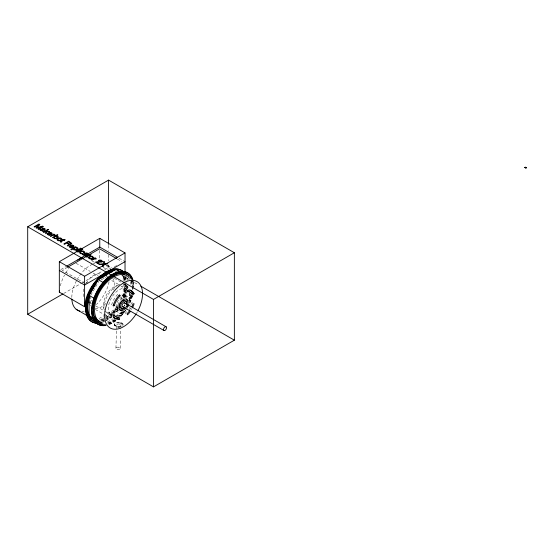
<?xml version="1.0" encoding="UTF-8"?>
<svg xmlns="http://www.w3.org/2000/svg" width="554" height="554" viewBox="0 0 554 554"><rect width="100%" height="100%" fill="white"/><g stroke="black" fill="none" stroke-linecap="round" stroke-linejoin="round"><path stroke-width="0.42" stroke-dasharray="2.77 2.08" d="M123.168 280.774L123.175 276.501L121.7 275.65M122.822 298.71L124.892 295.13L124.892 281.958M124.892 280.345L124.899 276.294M130.328 293.537L130.328 298.281L128.68 301.147M130.335 284.292L130.335 281.861M119.844 327.469A4.287 2.382 1.9 0 1 118.736 327.511L114.609 325.461L114.533 324.409A4.287 2.382 1.9 0 1 118.881 322.165L119.989 322.276A4.287 2.382 1.9 0 1 122.974 324.055L123.085 325.267L123.009 324.215L119.581 322.234L119.56 322.83L122.988 324.81M114.609 325.461L114.63 324.866L118.057 326.846L118.037 327.442M115.918 348.251L116.672 325.066M120.17 348.376L120.841 327.774M120.869 326.915L120.924 325.198M125.938 290.885L126.416 289.257A16.08 9.286 -60 0 1 127.095 289.223M90.801 295.192L98.882 281.183M99.782 320.136L115.793 310.891L117.863 307.311M116.866 316.549L121.236 314.028L122.476 311.881M112.732 313.758L111.562 314.991A16.08 9.286 -60 0 0 112.22 316.154M92.497 264.078L87.553 267.153A26.8 15.47 -60 0 0 81.722 272.845M60.836 269.563L66.071 266.536M67.533 267.284L62.318 270.297L83.855 282.727M63.641 293.502L81.611 283.129M82.359 282.692L85.358 280.968M86.105 280.532L101.832 271.453M104.824 269.722L108.57 267.561L110.814 268.863M85.344 283.586L87.58 282.298M114.401 266.813L116.638 265.518M101.091 279.909L107.718 276.079M107.407 322.012L113.231 318.654M114.623 319.374L109.678 322.006A26.8 15.47 -60 0 1 107.268 322.733M115.225 319.72L110.281 322.359A26.8 15.47 -60 0 1 107.081 323.231M118.736 284.971L116.735 285.746A15.006 8.663 -60 0 0 105.572 296.57A15.006 8.663 -60 0 0 104.796 310.607M132.572 302.865L131.409 302.976A14.293 8.255 -60 0 1 130.786 304.769M119.56 322.83L118.868 322.76A4.287 2.382 1.9 0 0 114.512 325.004M124.74 295.227L130.328 298.281L124.892 295.13M119.089 258.24L124.29 261.246M117.4 259.078L121.852 261.647M107.476 265.207L111.936 267.783M106.777 265.318L111.105 267.817M122.794 275.774L129.532 279.666M130.287 280.102L138.521 284.853M91.992 260.879L94.963 262.596M103.141 267.319L107.601 269.895M114.29 278.302L122.953 283.302M123.68 283.717L125.841 284.971A18.227 10.519 -60 0 0 123.175 284.147L123.168 295.303L115.08 309.305L99.041 318.564L97.546 317.705M111.763 280.553L118.501 284.444M126.547 289.091L121.492 286.176A15.006 8.663 -60 0 1 123.895 297.837M76.03 263.233L90.15 271.384M93.12 273.101L98.321 276.107M122.974 295.282L125.502 296.736M115.114 308.897L117.642 310.358M115.793 310.891L121.236 314.028M90.011 302.657L91.514 303.523M96.001 306.12L111.541 315.087A15.006 8.663 -60 0 1 112.58 296.099A15.006 8.663 -60 0 1 128.237 290.656M95.343 309.451L105.454 315.288M106.174 315.704L107.621 316.535M126.014 313.938L125.571 312.823A14.293 8.255 -60 0 0 127.441 310.69M114.533 324.409L114.664 325.025A4.287 2.382 1.9 0 0 117.649 326.805L118.757 326.915A4.287 2.382 1.9 0 0 120.904 326.666M90.801 296.037L90.801 303.654M125.031 276.709L125.031 280.047M108.57 245.27L108.57 250.415M108.57 254.702L108.57 260.705M108.57 264.992L108.57 267.561M99.768 250.429L99.768 258.78M60.324 285.85A28.663 16.551 -60 0 1 64.562 275.061M65.746 272.997A28.663 16.551 -60 0 1 68.876 268.427M122.711 275.428A28.663 16.551 -60 0 1 124.622 280.324M126.416 285.345A18.227 10.519 -60 0 1 129.179 289.714M129.615 293.315A18.227 10.519 -60 0 1 128.84 298.848M121.665 311.653A18.227 10.519 -60 0 1 116.728 315.635M111.797 317.345A18.227 10.519 -60 0 1 105.572 314.637M103.847 308.19A18.227 10.519 -60 0 1 120.066 284.451M117.794 308.419A15.006 8.663 -60 0 1 106.486 312.165M112.732 278.115A18.227 10.519 -60 0 1 113.681 290.095M105.973 303.44A18.227 10.519 -60 0 1 95.129 308.606M90.413 305.884A18.227 10.519 -60 0 1 89.367 303.827M102.968 276.065A15.006 8.663 -60 0 1 104.027 278.413M92.386 300.448A15.006 8.663 -60 0 1 91.029 300.919M83.522 296.591A15.006 8.663 -60 0 1 83.869 288.828M86.272 283.163A15.006 8.663 -60 0 1 101.278 274.5M118.791 310.711A7.86 4.536 -60 0 1 117.642 301.279A7.86 4.536 -60 0 1 126.381 297.56M121.825 294.922A7.86 4.536 -60 0 1 124.415 297.325M117.607 309.118A7.86 4.536 -60 0 1 113.674 306.847M129.297 292.997A15.006 8.663 -60 0 1 128.736 301.48M121.79 312.338A15.006 8.663 -60 0 1 116.298 315.51M130.495 307.851A16.08 9.286 -60 0 1 129.373 309.748M111.562 304.942A16.08 9.286 -60 0 1 118.12 293.869M122.496 325.842A4.287 2.382 1.9 0 1 121.804 326.313M123.106 324.672A4.287 2.382 1.9 0 1 122.94 325.281M131.852 279.327A28.233 16.301 -60 0 1 133.431 288.108M132.212 296.085A28.233 16.301 -60 0 1 129.255 303.959M128.902 304.665A28.233 16.301 -60 0 1 127.392 307.442M126.575 308.779A28.233 16.301 -60 0 1 120.696 316.265M115.571 320.655A28.233 16.301 -60 0 1 107.774 324.325M131.554 279.694A28.233 16.301 -60 0 1 132.822 287.755M131.603 295.739A28.233 16.301 -60 0 1 129.65 301.397M127.565 305.711A28.233 16.301 -60 0 1 126.783 307.089M124.207 311.023A28.233 16.301 -60 0 1 119.498 316.507M115.682 319.79A28.233 16.301 -60 0 1 107.164 323.972M131.25 281.093A26.8 15.47 -60 0 1 132.344 286.03M132.399 286.806A26.8 15.47 -60 0 1 132.344 290.123M131.582 294.963A26.8 15.47 -60 0 1 129.511 301.348M128.057 304.506A26.8 15.47 -60 0 1 126.554 307.228M123.397 311.86A26.8 15.47 -60 0 1 120.052 315.669M131.776 281.051A28.233 16.301 -60 0 1 132.51 285.926M132.531 286.743A28.233 16.301 -60 0 1 132.427 289.278M131.298 295.559A28.233 16.301 -60 0 1 129.345 301.224M127.261 305.538A28.233 16.301 -60 0 1 126.478 306.916M123.438 311.473A28.233 16.301 -60 0 1 119.2 316.334M114.664 320.129A28.233 16.301 -60 0 1 107.552 323.626M137.44 311.708A26.8 15.47 -60 0 1 136.665 313.065M133.029 281.28A29.66 17.126 -60 0 1 133.258 290.421M132.247 295.414A29.66 17.126 -60 0 1 129.144 303.689M128.777 304.43A29.66 17.126 -60 0 1 127.185 307.345M124.955 310.801A29.66 17.126 -60 0 1 120.357 316.403M115.71 320.551A29.66 17.126 -60 0 1 108.03 324.679M124.962 304.714A2.147 1.24 -60 0 1 124.11 306.12M128.334 277.021A26.8 15.47 -60 0 1 129.636 278.71M130.91 281.48A26.8 15.47 -60 0 1 131.741 285.677M130.973 294.61A26.8 15.47 -60 0 1 128.909 300.995M127.448 304.153A26.8 15.47 -60 0 1 125.945 306.881M122.787 311.507A26.8 15.47 -60 0 1 118.272 316.445M133.327 281.46A29.66 17.126 -60 0 1 133.839 286.328M132.551 295.594A29.66 17.126 -60 0 1 128.701 305.344M128.306 306.071A29.66 17.126 -60 0 1 126.631 308.924M125.73 310.302A29.66 17.126 -60 0 1 120.661 316.576M116.015 320.724A29.66 17.126 -60 0 1 108.328 324.859M129.56 307.415A14.293 8.255 -60 0 1 129.075 308.266M124.802 305.025A4.287 2.479 -60 0 1 124.221 305.981M131.076 308.287A14.293 8.255 -60 0 1 130.592 309.139M132.011 308.723A16.08 9.286 -60 0 1 131.471 309.686M117.988 305.843A6.433 3.712 -60 0 1 118.341 304.326M127.718 304.589A6.433 3.712 -60 0 1 126.215 307.546M105.939 265.027A26.8 15.47 -60 0 1 108.591 269.196M109.083 281.841A26.8 15.47 -60 0 1 96.354 304.548M84.173 311.196A26.8 15.47 -60 0 1 81.909 311.341M71.798 297.422A26.8 15.47 -60 0 1 76.66 280.379M77.034 279.694A26.8 15.47 -60 0 1 81.182 273.51M93.314 263.718A26.8 15.47 -60 0 1 94.949 263.115M126.201 276.252A29.66 17.126 -60 0 1 127.178 279.888M127.406 286.037A29.66 17.126 -60 0 1 127.018 289.257M126.298 292.609A29.66 17.126 -60 0 1 124.491 298.08M118.064 309.527A29.66 17.126 -60 0 1 114.976 313.252M111.873 316.306A29.66 17.126 -60 0 1 104.685 321.161M103.944 321.5A29.66 17.126 -60 0 1 102.455 322.082M126.97 277.81A29.66 17.126 -60 0 1 127.683 281.661M127.711 286.21A29.66 17.126 -60 0 1 127.316 289.43M127.171 290.261A29.66 17.126 -60 0 1 125.093 297.491M118.369 309.707A29.66 17.126 -60 0 1 115.28 313.425M112.171 316.479A29.66 17.126 -60 0 1 106.299 320.662M104.99 321.334A29.66 17.126 -60 0 1 103.501 321.985M125.252 277.208A28.233 16.301 -60 0 1 126.374 282.187M126.457 285.448A28.233 16.301 -60 0 1 123.771 297.616M118.418 307.608A28.233 16.301 -60 0 1 104.775 319.949M103.951 320.323A28.233 16.301 -60 0 1 101.479 321.195M124.913 275.975A28.233 16.301 -60 0 1 126.444 280.594M126.762 285.622A28.233 16.301 -60 0 1 124.068 297.789M118.722 307.789A28.233 16.301 -60 0 1 113.715 313.806M113.12 314.388A28.233 16.301 -60 0 1 101.784 321.368M123.127 276.55A26.8 15.47 -60 0 1 124.588 281.162M124.858 284.264A26.8 15.47 -60 0 1 121.374 299.347M118.016 305.476A26.8 15.47 -60 0 1 104.858 318.086M104.159 318.432A26.8 15.47 -60 0 1 99.332 319.949M115.474 271.218A26.8 15.47 -60 0 1 116.859 271.446M124.643 276.855A28.233 16.301 -60 0 1 125.529 280.068M125.869 284.25A28.233 16.301 -60 0 1 122.836 298.073M117.815 307.262A28.233 16.301 -60 0 1 100.876 320.842M121.707 274.126A26.8 15.47 -60 0 1 125.038 280.67M125.46 284.611A26.8 15.47 -60 0 1 121.984 299.7M118.618 305.829A26.8 15.47 -60 0 1 106.174 318.058M103.951 319.146A26.8 15.47 -60 0 1 99.942 320.302M119.38 324.014L118.833 323.958A2.126 1.177 1.9 0 0 116.7 324.914A2.126 1.177 1.9 0 0 118.217 326.258L118.771 326.313A2.126 1.177 1.9 0 0 120.904 325.357A2.126 1.177 1.9 0 0 119.38 324.014M118.625 347.192L118.078 347.136A2.126 1.177 1.9 0 0 115.938 348.092A2.126 1.177 1.9 0 0 117.462 349.435L118.009 349.491A2.126 1.177 1.9 0 0 120.149 348.535A2.126 1.177 1.9 0 0 118.625 347.192"/><path stroke-width="0.83" d="M119.235 319.423A16.08 9.286 -60 0 1 113.078 315.87L114.249 314.637A14.293 8.255 -60 0 0 119.712 317.795L119.235 319.423L117.718 318.543L118.203 316.916M94.062 318.508L89.076 315.635L89.069 295.358L98.162 279.604L115.8 269.424L119.996 271.848M94.512 301.037L94.512 298.502L103.605 282.741L106.41 281.12M131.409 294.042L132.572 292.817L134.089 293.689L132.918 294.922A14.293 8.255 -60 0 0 127.455 291.764L127.932 290.137A16.08 9.286 -60 0 1 134.089 293.689M77.671 260.117L82.414 257.52M103.563 274.251L99.81 276.965A28.663 16.551 -60 0 0 84.603 306.729L59.333 292.138L59.333 261.675L99.768 238.331L125.031 252.922L125.031 272.533M27.7 226.801L108.57 180.112L234.363 252.742L234.363 340.191L153.493 386.879L27.7 314.25L27.7 226.801L153.493 299.43L234.363 252.742M66.819 266.107L85.538 255.297M87.04 254.431L99.768 247.084L117.6 257.381M67.533 267.284L99.575 248.788L116.659 258.649M59.333 261.675L84.603 276.266L125.031 252.922M27.7 314.25L62.893 293.932M104.069 273.78L84.603 285.019L59.333 270.428M105.565 272.914L125.031 261.675M119.823 273.378L121.243 272.561L122.642 273.371M524.915 167.398L525.4 167.121L526.3 167.64L525.815 168.139L524.915 167.398L525.815 167.917L526.3 167.64M524.915 167.62L525.4 167.336L526.3 167.855M114.249 305.704L113.078 305.822A16.08 9.286 -60 0 1 119.636 294.742L120.08 295.857A14.293 8.255 -60 0 0 114.249 305.704L113.238 305.122M140.764 286.155L234.363 340.191M98.162 279.604L103.605 282.741M119.068 295.275L120.08 295.857M124.138 302.553L166.103 326.784A2.147 1.24 -60 0 1 165.424 330.101A2.147 1.24 -60 0 1 163.569 329.034A2.147 1.24 -60 0 1 166.103 326.784M121.998 306.272L163.956 330.496M89.069 295.358L94.512 298.502M98.072 320.828L101.631 322.878M76.168 309.277L86.999 315.524M94.512 317.082L94.519 318.772M153.493 299.43L153.493 386.879M108.57 180.112L108.57 244.418M99.768 238.331L99.768 247.084M84.603 276.266L84.603 306.729M59.333 292.138A28.663 16.551 -60 0 1 59.465 290.621M89.125 303.038A18.227 10.519 -60 0 1 88.751 297.844M103.591 276.141A18.227 10.519 -60 0 1 106.5 275.407M136.256 313.737A26.8 15.47 -60 0 1 105.253 320.925A26.8 15.47 -60 0 1 127.676 281.051A26.8 15.47 -60 0 1 138.168 310.337M102.961 323.217A26.8 15.47 -60 0 1 99.893 291.529A26.8 15.47 -60 0 1 128.944 277.367M126.215 307.546A6.433 3.712 -60 0 1 119.193 308.696A6.433 3.712 -60 0 1 123.957 299.326A6.433 3.712 -60 0 1 127.718 304.589M130.121 277.035A28.233 16.301 -60 0 1 131.243 278.981M102.587 324.284A28.233 16.301 -60 0 1 97.989 291.82A28.233 16.301 -60 0 1 128.729 275.435M98.356 322.809A28.233 16.301 -60 0 1 93.882 317.31M92.885 313.64A28.233 16.301 -60 0 1 92.698 312.103M92.65 308.308A28.233 16.301 -60 0 1 92.989 305.24M93.834 301.272A28.233 16.301 -60 0 1 94.845 298.045M95.385 296.612A28.233 16.301 -60 0 1 96.971 293.038M99.263 288.918A28.233 16.301 -60 0 1 107.732 278.842M110.828 276.46A28.233 16.301 -60 0 1 119.858 272.748M122.413 272.679A28.233 16.301 -60 0 1 124.913 273.177M123.327 306.653A2.147 1.24 -60 0 1 122.074 305.51A2.147 1.24 -60 0 1 123.577 303.031A2.147 1.24 -60 0 1 125.093 303.744M132.517 307.747A16.08 9.286 -60 0 0 134.089 303.737L132.918 303.855A14.293 8.255 -60 0 1 131.935 306.535M130.273 311.535A16.08 9.286 -60 0 1 127.531 314.817L127.088 313.702A14.293 8.255 -60 0 0 129.532 310.787M106.049 325.433A29.66 17.126 -60 0 1 98.321 289.548A29.66 17.126 -60 0 1 132.946 279.992M105.745 325.26A29.66 17.126 -60 0 1 97.746 289.839A29.66 17.126 -60 0 1 132.406 279.119M105.419 324.686A28.233 16.301 -60 0 1 99.166 291.134A28.233 16.301 -60 0 1 131.513 278.648M130.107 289.977A16.08 9.286 -60 0 1 132.572 292.817M117.718 318.543A16.08 9.286 -60 0 1 113.522 317.497M127.122 290.878A14.293 8.255 -60 0 1 130.474 292.567M116.451 316.846A14.293 8.255 -60 0 1 113.314 314.79M124.636 307.456A4.287 2.479 -60 0 1 120.564 306.847A4.287 2.479 -60 0 1 124.096 301.03A4.287 2.479 -60 0 1 126.34 304.652M100.766 322.421A26.8 15.47 -60 0 1 97.996 320.738M96.943 319.651A26.8 15.47 -60 0 1 95.399 317.158M123.39 274.32A26.8 15.47 -60 0 1 124.975 274.77M121.963 307.886A4.287 2.479 -60 0 1 120.142 303.246A4.287 2.479 -60 0 1 125.315 301.279M126.18 298.959A6.433 3.712 -60 0 1 126.603 303.945M125.1 306.909A6.433 3.712 -60 0 1 119.567 309.852M93.806 321.091A28.233 16.301 -60 0 1 87.269 313.211M86.916 311.68A28.233 16.301 -60 0 1 86.576 308.578M86.632 305.462A28.233 16.301 -60 0 1 86.777 303.931M87.31 300.794A28.233 16.301 -60 0 1 88.668 295.961M89.845 292.921A28.233 16.301 -60 0 1 90.828 290.781M92.698 287.325A28.233 16.301 -60 0 1 95.766 282.769M100.814 277.187A28.233 16.301 -60 0 1 102.635 275.608M103.882 274.652A28.233 16.301 -60 0 1 105.128 273.787M105.752 273.392A28.233 16.301 -60 0 1 113.148 270.414M94.9 321.528A28.233 16.301 -60 0 1 97.629 281.003M99.346 279.098A28.233 16.301 -60 0 1 115.003 270.407M117.503 270.518A28.233 16.301 -60 0 1 119.913 271.197M97.123 323.058A29.66 17.126 -60 0 1 90.35 289.887A29.66 17.126 -60 0 1 123.161 271.64M97.428 323.231A29.66 17.126 -60 0 1 90.648 290.067A29.66 17.126 -60 0 1 123.466 271.813M86.015 309.028A28.233 16.301 -60 0 1 86.022 305.109M86.279 302.803A28.233 16.301 -60 0 1 86.701 300.441M86.881 299.652A28.233 16.301 -60 0 1 101.417 275.767M102.649 274.77A28.233 16.301 -60 0 1 105.142 273.039M94.166 319.589A26.8 15.47 -60 0 1 90.143 316.874M79.797 311.057A26.8 15.47 -60 0 1 71.826 299.049M94.007 319.644A26.8 15.47 -60 0 1 89.734 315.835M89.298 315.067A26.8 15.47 -60 0 1 89.471 296.258M91.05 292.263A26.8 15.47 -60 0 1 95.897 283.987M100.911 278.309A26.8 15.47 -60 0 1 103.321 276.252L108.265 273.184A26.8 15.47 -60 0 1 112.317 271.799M84.506 252.049L83.966 252.873L83.391 252.548C84.25 250.893 80.642 251.281 80.268 252.541A1.018 0.589 0 0 0 80.406 253.005L82.878 253.503L82.11 253.746A1.69 0.976 0 0 1 81.029 253.767C76.757 252.596 83.37 249.141 84.506 252.049M60.421 241.779C61.986 243.573 61.065 240.263 63.717 240.388L64.271 240.706L64.756 240.429L64.195 240.111L65.171 239.55L63.128 239.494L62.65 239.771L63.121 240.048L60.421 241.779M86.362 256.758C87.927 258.552 87.006 255.242 89.658 255.366L90.697 255.408L90.136 255.089L91.112 254.528L89.076 254.473L88.598 254.75L89.069 255.02L86.362 256.758M48.039 233.996L48.683 234.716L50.109 234.744C51.439 236.26 44.929 234.543 48.136 232.929C49.562 231.371 54.278 233.269 51.197 234.834L48.641 233.359L48.039 233.996M69.908 246.62L70.552 247.34L71.978 247.368C73.301 248.884 66.792 247.167 69.998 245.554C71.424 243.995 76.14 245.893 73.066 247.458L70.51 245.983L69.908 246.62M44.521 229.377C43.371 229.321 36.045 228.975 42.263 230.942C42.443 233.407 48.828 227.078 42.049 228.553L44.521 229.377M87.137 253.988C85.995 253.933 78.668 253.58 84.887 255.546C85.06 258.012 91.452 251.689 84.672 253.164L87.137 253.988M57.651 239.494C57.838 241.537 62.775 239.626 60.483 238.469A1.129 0.651 0 0 0 59.569 238.386L57.651 239.494M89.152 257.679C89.339 259.729 94.277 257.811 91.985 256.661A1.129 0.651 0 0 0 91.071 256.571L89.152 257.679M71.708 243.351C70.496 244.875 69.111 244.259 67.92 246.038C65.365 245.803 71.501 244.113 66.563 243.137L64.506 244.321L63.862 243.947L68.641 241.184L71.708 243.351M57.491 236.974C53.496 241.253 53.295 234.093 57.491 236.974M53.523 237.458C53.883 239.543 57.678 238.802 58.329 237.14A1.863 1.073 0 0 0 58.004 236.461L56.169 235.969L57.907 234.965L57.339 234.633L52.54 237.403L53.523 237.458M61.979 239.231C60.365 243.144 53.094 238.919 59.569 237.922A2.036 1.177 0 0 1 60.898 238.13L61.979 239.231M93.481 257.423C91.867 261.329 84.596 257.104 91.071 256.114A2.036 1.177 0 0 1 92.4 256.315L93.481 257.423M40.809 229.827L41.806 230.609L43.544 230.166L41.744 229.543L40.809 229.827M83.432 254.431L84.43 255.214L86.168 254.778L84.367 254.148L83.432 254.431M51.55 233.587L51.065 234.217L49.126 233.102L50.677 232.895L51.55 233.587M73.419 246.211L72.927 246.842L70.988 245.727L72.546 245.519L73.419 246.211M70.801 243.31L69.499 243.995L67.103 242.818L68.738 241.876L70.801 243.31M102.455 261.322L102.393 261.543A1.987 1.15 0 0 1 101.86 262.09L96.562 262.187L99.111 263.656L98.557 263.974L95.357 262.125L101.493 261.488L100.87 260.56L98.48 260.456L99.692 260.013L101.23 260.165L102.455 261.322M103.882 261.53L103.155 263.801L98.993 264.223L99.775 264.68L103.065 264.306L102.386 266.19L103.189 266.654L103.958 264.265L107.898 263.843L107.123 263.399L104.083 263.759L104.692 261.994L103.882 261.53M46.972 231.676L46.197 233.746L45.449 233.317L46.12 231.669L43.87 232.403L43.309 232.078L48.087 229.314L48.655 229.64L45.878 231.247L49.611 231.69L46.972 231.676M73.8 248.601C75.836 252.437 79.547 245.007 73.8 248.601M38.752 224.792L36.093 227.916L36.737 228.283L42.132 226.745L38.087 229.065L38.704 229.418L43.482 226.655L42.568 226.129L37.16 227.673L39.826 224.543L38.898 224.01L34.119 226.773L34.736 227.126L38.752 224.792M77.712 248.981L75.392 250.055L73.661 249.736L73.163 248.864L71.376 249.889L70.794 249.549L75.656 246.745L76.223 247.07L75.76 247.34L76.985 247.451L77.941 248.24A2.071 1.198 0 0 1 77.712 248.981M53.863 234.148L50.379 236.156L50.961 236.496C51.57 234.716 58.142 235.395 53.821 234.813L54.424 234.467L53.863 234.148M80.739 248.164L75.953 250.927L76.542 251.267L81.32 248.504L80.739 248.164M80.891 249.764L77.421 251.772L78.017 252.118L81.486 250.11L80.891 249.764M82.2 249.009L81.535 249.39L82.13 249.736L82.795 249.355L82.2 249.009M95.004 257.901L91.521 259.909L92.103 260.248C92.795 258.42 99.187 259.203 94.963 258.566L95.565 258.219L95.004 257.901"/></g></svg>
